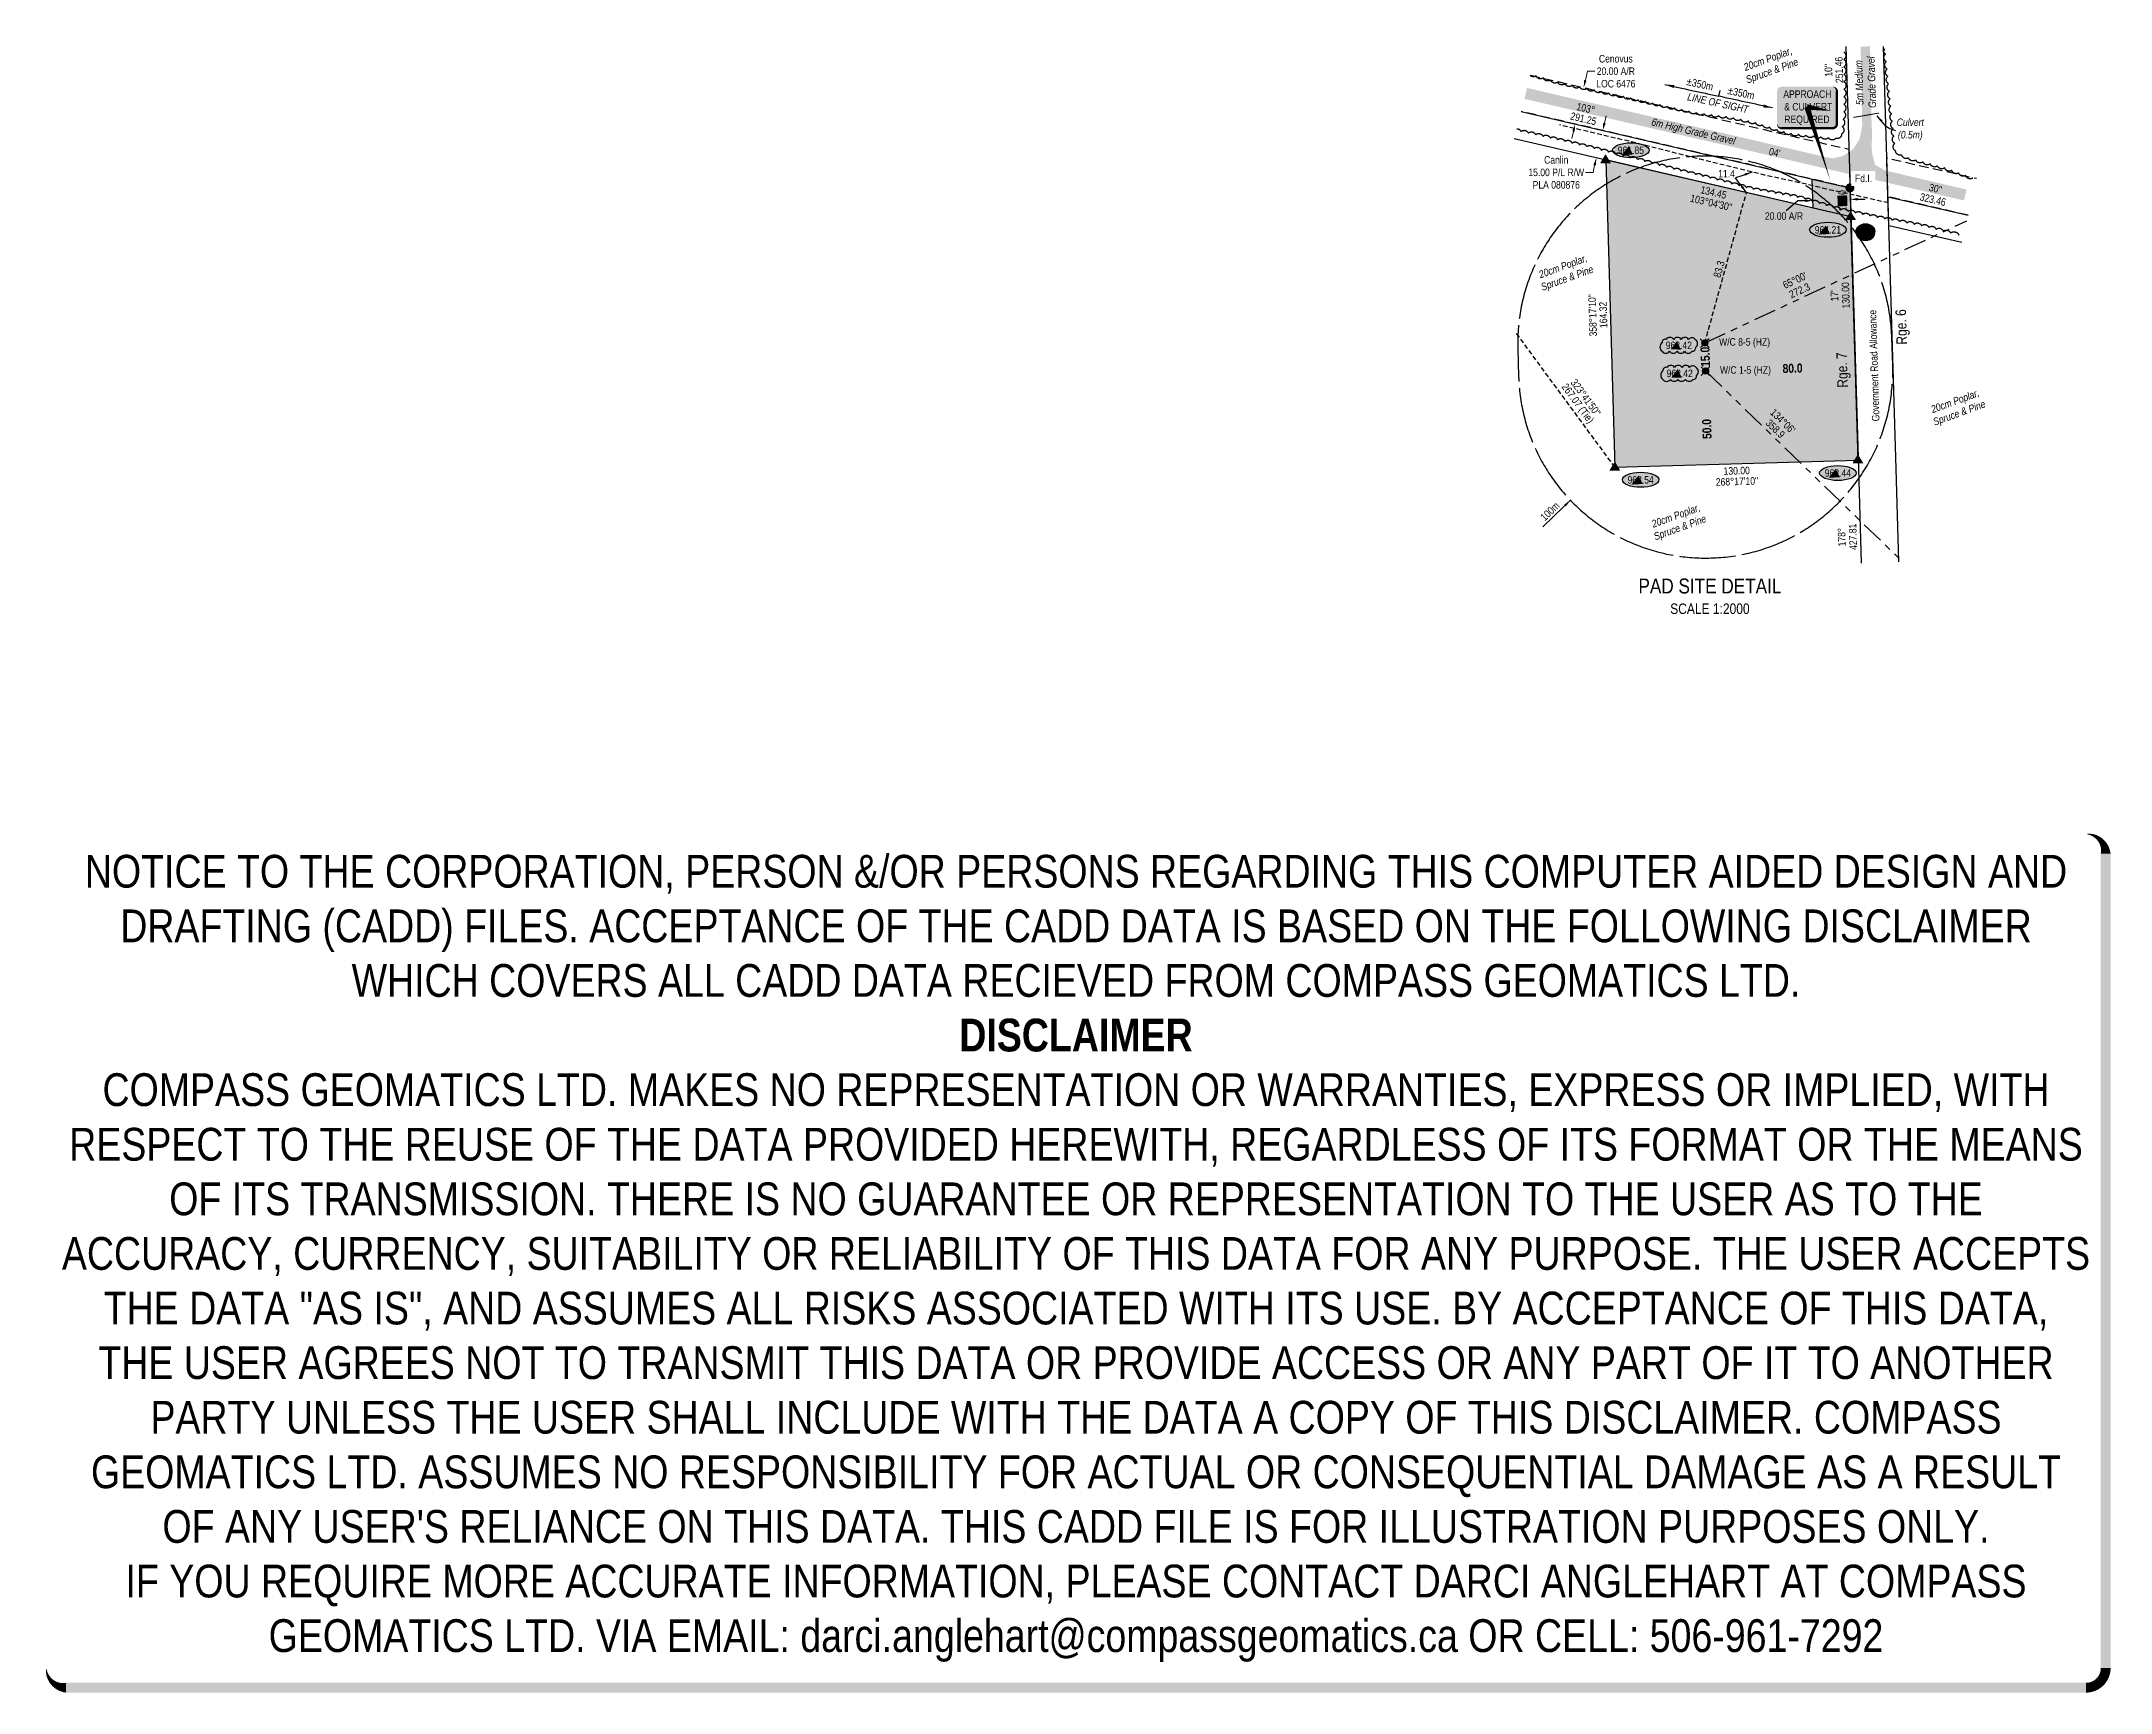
# Model space of a CAD drawing. Extents: x 639876 to 647027, y 5844013 to 5848342.
# Drawn here: x 639876 to 642639, y 5845842 to 5848048 of the extents above; entities that cross this region are included whole.
import ezdxf
from ezdxf.enums import TextEntityAlignment as Align

# ---------------------------------------------------------------- set-up
doc = ezdxf.new("R2010")
doc.units = 0
doc.header["$LTSCALE"] = 5
doc.header["$PDSIZE"] = 0.5
for name, pattern in [('0', [1, 1, 0]), ('foc-ACCESSROAD', [3.75, 2.5, -1.25]), ('foc-BUFFER', [16.75, 15, -1.75]), ('foc-DRILLPATH', [14.75, 6, -1.75, 1.75, -1.75, 1.75, -1.75]), ('foc-TIELINE', [1.875, 1.25, -0.625]), ('UG_PIPE', [1.875, 1.25, -0.625])]:
    doc.linetypes.add(name, pattern=pattern)
doc.layers.get('Defpoints').update_dxf_attribs({"color": 9})
for name, color, linetype, lineweight in [('AS-GENERAL', 48, 'Continuous', 18), ('C-RW-T', 13, 'Continuous', 9), ('F-AR-T', 190, 'Continuous', 9), ('T-TEXT', 48, 'Continuous', 18), ('T-TIE-T', 201, 'Continuous', 18)]:
    doc.layers.add(name, color=color, linetype=linetype, lineweight=lineweight)
for name, color, linetype in [('AS-PIPE-UG', 44, 'UG_PIPE'), ('AS-ROADS', 254, 'Continuous'), ('AUX-BUFFER', 7, 'foc-BUFFER'), ('C-RW', 13, 'Continuous'), ('D-TXT', 6, 'Continuous'), ('DETAIL-T', 7, 'Continuous'), ('F-AR', 190, 'foc-ACCESSROAD'), ('L-BD', 7, 'Continuous'), ('L-MON', 1, 'Continuous'), ('L-ROAD-T', 7, 'Continuous'), ('L-SEC', 7, 'Continuous'), ('L-TIE', 7, 'foc-TIELINE'), ('L-TIE-T', 7, 'Continuous'), ('P-CROSSINGS', 250, 'Continuous'), ('P-ELEVATION', 7, 'Continuous'), ('P-PDRILLPATH', 12, 'foc-DRILLPATH'), ('P-PROPOSED', 10, 'Continuous'), ('P-PROPOSED-H', 21, 'Continuous'), ('P-TXT', 4, 'Continuous'), ('T-BUSH', 110, '0'), ('T-BUSH-T', 110, 'Continuous'), ('T-TIE', 201, 'foc-TIELINE')]:
    doc.layers.add(name, color=color, linetype=linetype)
doc.layers.add('DISCLAIMER', color=7, linetype='Continuous', plot=False)
doc.styles.add('80', font='ARIALN.TTF', dxfattribs={"height": 10})
doc.styles.add('80CG', font='ARIALN.TTF', dxfattribs={"height": 10})
doc.styles.add('80L', font='ARIALN.TTF', dxfattribs={"height": 10})
doc.styles.add('80LS', font='ARIALNI.TTF', dxfattribs={"height": 10})
doc.styles.add('BOLD', font='ARIALNB.TTF')
doc.styles.add('Crossing', font='ARIALN.TTF', dxfattribs={"height": 10})
doc.dimstyles.new('CG2011', dxfattribs={"dimscale": 5, "dimtxt": 9, "dimasz": 2, "dimexe": 0.2, "dimexo": 0.0625, "dimgap": 0.5, "dimtad": 0, "dimtih": 1, "dimtoh": 1, "dimzin": 0, "dimdsep": 46, "dimtxsty": '80CG', "dimcen": 0.1, "dimse1": 1, "dimse2": 1, "dimclrd": 256, "dimclrt": 256, "dimaunit": 1, "dimadec": 4, "dimazin": 0, "dimtfac": 0.06, "dimtofl": 0, "dimtmove": 0, "dimatfit": 1, "dimfxl": 0.2, "dimtolj": 1, "dimtzin": 0, "dimlwd": -1, "dimarcsym": 0})
doc.dimstyles.new('COMPASS', dxfattribs={"dimscale": 5, "dimtxt": 10, "dimasz": 2.5, "dimexe": 0.2, "dimexo": 0.0625, "dimgap": 0.5, "dimtad": 0, "dimtih": 1, "dimtoh": 1, "dimzin": 0, "dimdsep": 46, "dimtxsty": '80', "dimcen": 0.1, "dimse1": 1, "dimse2": 1, "dimclrd": 256, "dimclrt": 256, "dimaunit": 1, "dimadec": 4, "dimazin": 0, "dimtfac": 0.06, "dimtofl": 0, "dimtmove": 0, "dimatfit": 1, "dimfxl": 0.2, "dimtolj": 1, "dimtzin": 0, "dimlwd": -1, "dimarcsym": 0})
doc.dimstyles.new('Compass 5 000', dxfattribs={"dimscale": 5, "dimtxt": 9, "dimasz": 2, "dimexe": 0.2, "dimexo": 0.0625, "dimgap": 0.5, "dimtad": 0, "dimtih": 1, "dimtoh": 1, "dimzin": 0, "dimdsep": 46, "dimtxsty": '80CG', "dimcen": 0.1, "dimse1": 1, "dimse2": 1, "dimclrd": 256, "dimclrt": 256, "dimaunit": 1, "dimadec": 4, "dimazin": 0, "dimtfac": 0.06, "dimtofl": 0, "dimtmove": 0, "dimatfit": 1, "dimfxl": 0.2, "dimtolj": 1, "dimtzin": 0, "dimlwd": -1, "dimarcsym": 0})

# ---------------------------------------------------------------- blocks, each defined once
blk = doc.blocks.new('fdia')
at = {"color": 255, "const_width": 1}
blk.add_lwpolyline([(-0.5, 0, 1), (0.5, 0, 1)], format="xyb", close=True, dxfattribs=at)
blk = doc.blocks.new('Fdiaa')
blk.add_blockref('fdia', (0, 0))
blk = doc.blocks.new('fdib')
at = {"color": 1, "const_width": 1.6}
blk.add_lwpolyline([(-0.4, 0, 1), (0.4, 0, 1)], format="xyb", close=True, dxfattribs=at)
at = {"color": 1}
blk.add_circle((0, 0), 0.8, dxfattribs=at)
blk = doc.blocks.new('Fdibb')
blk.add_blockref('fdib', (0, 0))
blk = doc.blocks.new('fdicc')
for name in ['Fdibb', 'Fdiaa']:
    blk.add_blockref(name, (0, 0))
blk = doc.blocks.new('FDI')
blk.add_blockref('fdicc', (0, 0))
blk = doc.blocks.new('TRIA')
blk.add_hatch(color=255).paths.add_polyline_path([(-0.04, 1.52), (-1.47, -0.87), (1.39, -0.87)])
blk = doc.blocks.new('TRIAA')
blk.add_blockref('TRIA', (0, 0))
blk = doc.blocks.new('TRIB')
at = {"color": 1}
blk.add_lwpolyline([(-1.12, -0.67), (-0.04, 1.13), (1.04, -0.67)], close=True, dxfattribs=at)
blk = doc.blocks.new('TRIBB')
blk.add_blockref('TRIB', (0, 0))
blk = doc.blocks.new('TRICC')
for name in ['TRIAA', 'TRIBB']:
    blk.add_blockref(name, (0, 0))
blk = doc.blocks.new('plspike')
blk.add_blockref('TRICC', (0, 0))
blk = doc.blocks.new('*D570')
at = {"layer": 'C-RW-T', "transparency": 16777216}
for p, q in [((641963.2, 5847938.8), (641965.5, 5847948.5)), ((641948, 5847873), (641938, 5847873)), ((641950.2, 5847882.8), (641948, 5847873))]:
    blk.add_line(p, q, dxfattribs=at)
for points in [[(641961.6, 5847939.2), (641964.9, 5847938.4), (641961, 5847929)], [(641948.6, 5847883.1), (641951.9, 5847882.4), (641952.5, 5847892.5)]]:
    blk.add_solid(points, dxfattribs=at)
at = {"layer": 'Defpoints', "color": 0, "transparency": 16777216}
for p in [(641933.3, 5847935.5), (641924.8, 5847898.9), (641952.5, 5847892.5)]:
    blk.add_point(p, dxfattribs=at)
at = {"layer": 'C-RW-T', "transparency": 16777216, "insert": (641898.9, 5847873), "char_height": 10, "attachment_point": 5, "style": '80CG'}
blk.add_mtext('\\A1;Canlin\\P15.00 P/L R/W\\PPLA 080876', dxfattribs=at)
blk = doc.blocks.new('*D571')
at = {"layer": 'Defpoints', "color": 0, "transparency": 16777216}
for p in [(641935.5, 5847986.3), (642090.1, 5847950.4), (642078.8, 5847901.6)]:
    blk.add_point(p, dxfattribs=at)
at = {"layer": 'F-AR-T', "transparency": 16777216}
for p, q in [((641937.8, 5847996), (641940.6, 5848008.1)), ((641940.6, 5848008.1), (641950.6, 5848008.1)), ((641922, 5847927.8), (641919.7, 5847918.1))]:
    blk.add_line(p, q, dxfattribs=at)
for points in [[(641936.2, 5847996.4), (641939.4, 5847995.6), (641935.5, 5847986.3)], [(641920.3, 5847928.2), (641923.6, 5847927.4), (641924.2, 5847937.5)]]:
    blk.add_solid(points, dxfattribs=at)
at = {"layer": 'F-AR-T', "transparency": 16777216, "insert": (641978.5, 5848008.1), "char_height": 10, "attachment_point": 5, "style": '80CG'}
blk.add_mtext('\\A1;Cenovus\\P20.00 A/R\\PLOC 6476', dxfattribs=at)
blk = doc.blocks.new('*U572')
h = blk.add_hatch(color=255)
edge = h.paths.add_edge_path()
edge.add_line((-34, -28.5), (34, -28.5))
edge.add_arc((34, -22.5), 6, 270, 360)
edge.add_line((40, -22.5), (40, 21))
edge.add_arc((34, 21), 6, 0, 90)
edge.add_line((34, 27), (-34, 27))
edge.add_arc((-34, 21), 6, 90, 180)
edge.add_line((-40, 21), (-40, -22.5))
edge.add_arc((-34, -22.5), 6, 180, 270)
at = {"color": 1, "flags": 128}
blk.add_lwpolyline([(-34, -28.5, 3, 3, 0), (34, -28.5, 3, 3, 0.414214), (40, -22.5, 3, 3, 0), (40, 21, 3, 0, 0.414214), (34, 27, 0, 0, 0), (-34, 27, 0, 0, 0.414214), (-40, 21, 0, 0, 0), (-40, -22.5, 0, 3, 0.414214)], format="xyseb", close=True, dxfattribs=at)
for points in [[(31.2, -98.6, 0, 7.5, 0), (0, 0, 0, 0, 0)], [(32.2, -5.4, 0, 7.5, 0), (0, 0, 0, 0, 0)]]:
    blk.add_lwpolyline(points, format="xyseb", dxfattribs=at)
at = {"color": 1, "style": '80'}
blk.add_attdef('ENTER_TEXT_001', (-26.8, -4.9), '', height=10, dxfattribs=at)
blk = doc.blocks.new('xing2')
h = blk.add_hatch(color=50)
h.dxf.hatch_style = 1
edge = h.paths.add_edge_path()
edge.add_ellipse((0, 0), major_axis=(-12.5, 0), ratio=0.816297, start_angle=0, end_angle=360)
h = blk.add_hatch(color=250)
h.dxf.hatch_style = 1
edge = h.paths.add_edge_path()
edge.add_ellipse((0, -2), major_axis=(-12.5, 0), ratio=0.816297, start_angle=0, end_angle=180)
edge.add_line((12.5, -2), (12.5, 0))
edge.add_ellipse((0, 0), major_axis=(-12.5, 0), ratio=0.816297, start_angle=0, end_angle=180, ccw=False)
edge.add_line((-12.5, 0), (-12.5, -2))
at = {"color": 250}
blk.add_ellipse((0, 0), major_axis=(-12.5, 0), ratio=0.816297, dxfattribs=at)
blk.add_ellipse((0, -2), major_axis=(-12.5, 0), ratio=0.816297, start_param=0, end_param=3.141593, dxfattribs=at)
at = {"color": 250, "style": 'Crossing'}
blk.add_attdef('CROSSING', text='', height=9, dxfattribs=at).set_placement((0.1, 0), align=Align.MIDDLE_CENTER)
at = {"color": 250, "style": 'Crossing', "flags": 1}
for tag, p in [('DESCRIPTION', (0.1, -25.8)), ('OWNER', (0.1, -12.5)), ('LOCATION', (0.1, -39.3)), ('DWG_REF', (0.1, -52.8))]:
    blk.add_attdef(tag, text='', height=9, dxfattribs=at).set_placement(p, align=Align.MIDDLE_CENTER)
blk = doc.blocks.new('we')
at = {"layer": 'P-ELEVATION'}
h = blk.add_hatch(color=111, dxfattribs=at)
h.dxf.hatch_style = 1
edge = h.paths.add_edge_path()
edge.add_ellipse((0, 0), major_axis=(-24.4, 0), ratio=0.410256, start_angle=0, end_angle=360)
at = {"layer": 'P-ELEVATION', "color": 7, "flags": 128}
blk.add_lwpolyline([(0, 0, 12.5, 0, 0), (-12.4, -6.4, 0, 0, 0)], format="xyseb", dxfattribs=at)
at = {"layer": 'P-ELEVATION', "color": 7}
blk.add_ellipse((0, 0), major_axis=(-24.4, 0), ratio=0.410256, dxfattribs=at)
at = {"layer": 'P-ELEVATION', "style": '80'}
blk.add_attdef('ELEVATION', text='', height=10, dxfattribs=at).set_placement((0, 0), align=Align.MIDDLE_CENTER)
blk = doc.blocks.new('WC')
at = {"layer": 'L-MON'}
h = blk.add_hatch(color=255, dxfattribs=at)
h.dxf.hatch_style = 1
edge = h.paths.add_edge_path()
edge.add_arc((0, 0), 0.9, 0, 360)
at = {"layer": 'L-MON', "color": 240, "flags": 128}
for points in [[(-0.62, 0.5), (-1.23, 1.12)], [(0.52, 0.61), (1.13, 1.21)], [(-1.18, -1.18), (-0.56, -0.57)], [(1.16, -1.18), (0.56, -0.57)]]:
    blk.add_lwpolyline(points, dxfattribs=at)
at = {"layer": 'L-MON', "color": 240}
for radius in [0.8, 0.373]:
    blk.add_circle((0, 0), radius, dxfattribs=at)
blk = doc.blocks.new('*U462')
at = {"layer": 'P-ELEVATION'}
h = blk.add_hatch(color=111, dxfattribs=at)
h.dxf.hatch_style = 1
edge = h.paths.add_edge_path()
edge.add_arc((-17.4, -4.5), 6.1, 215, 325)
edge.add_arc((-7.4, -4.5), 6.1, 215, 325)
edge.add_arc((2.6, -4.5), 6.1, 215, 325)
edge.add_arc((12.7, -4.5), 6.1, 215, 325)
edge.add_arc((18.1, -3.7), 4.32, 263.4336, 373.4336)
edge.add_arc((18.8, 2.3), 6.1, 305, 415)
edge.add_arc((17.5, 4.4), 5.69, 30.6955, 140.6955)
edge.add_arc((8.1, 4.5), 6.1, 35, 145)
edge.add_arc((-1.9, 4.5), 6.1, 35, 145)
edge.add_arc((-11.9, 4.5), 6.1, 35, 145)
edge.add_arc((-18, 3.8), 4.33, 75.4261, 185.4261)
edge.add_arc((-18.4, -2.3), 6.96, 125, 235)
at = {"color": 240, "flags": 128}
blk.add_lwpolyline([(-22.4, -8, 0.520567), (-12.3, -8, 0.520567), (-2.4, -8, 0.520567), (7.6, -8, 0.520567), (17.6, -8, 0.520567), (22.4, -2.7, 0.520567), (22.4, 7.3, 0.520567), (13.1, 8, 0.520567), (3.1, 8, 0.520567), (-6.9, 8, 0.520567), (-16.9, 8, 0.520567), (-22.4, 3.4, 0.520567)], format="xyb", close=True, dxfattribs=at)
at = {"layer": 'P-ELEVATION', "color": 240, "flags": 128}
blk.add_lwpolyline([(0, 0, 12.5, 0, 0), (-11.1, -5.5, 0, 0, 0)], format="xyseb", dxfattribs=at)
at = {"layer": 'P-ELEVATION', "color": 240, "style": '80'}
blk.add_attdef('ELEVATION', text='', height=10, dxfattribs=at).set_placement((0, 0), align=Align.MIDDLE_CENTER)
blk = doc.blocks.new('Disclaimer_Legal')
at = {"layer": 'DISCLAIMER', "color": 254, "flags": 128}
blk.add_lwpolyline([(-3612.9, -1104.6, 37.5, 37.5, 0), (4096.1, -1104.6, 37.5, 37.5, 0.414214), (4171.1, -1029.6, 37.5, 37.5, 0), (4171.1, 2078.7, 37.5, 0, 0.414214), (4096.1, 2153.7, 0, 0, 0), (-3612.9, 2153.7, 0, 0, 0.414214), (-3687.9, 2078.7, 0, 0, 0), (-3687.9, -1029.6, 0, 37.5, 0.414214)], format="xyseb", close=True, dxfattribs=at)
at = {"layer": 'DISCLAIMER', "color": 254, "insert": (241.6, 533.9), "char_height": 125, "width": 7717.568, "attachment_point": 5, "style": '80'}
blk.add_mtext('NOTICE TO THE CORPORATION, PERSON &/OR PERSONS REGARDING THIS COMPUTER AIDED DESIGN AND DRAFTING (CADD) FILES. ACCEPTANCE OF THE CADD DATA IS BASED ON THE FOLLOWING DISCLAIMER WHICH COVERS ALL CADD DATA RECIEVED FROM COMPASS GEOMATICS LTD.\\P{\\fArial Narrow|b1|i0|c0|p34;DISCLAIMER}\\PCOMPASS GEOMATICS LTD. MAKES NO REPRESENTATION OR WARRANTIES, EXPRESS OR IMPLIED, WITH RESPECT TO THE REUSE OF THE DATA PROVIDED HEREWITH, REGARDLESS OF ITS FORMAT OR THE MEANS OF ITS TRANSMISSION. THERE IS NO GUARANTEE OR REPRESENTATION TO THE USER AS TO THE ACCURACY, CURRENCY, SUITABILITY OR RELIABILITY OF THIS DATA FOR ANY PURPOSE. THE USER ACCEPTS THE DATA "AS IS", AND ASSUMES ALL RISKS ASSOCIATED WITH ITS USE. BY ACCEPTANCE OF THIS DATA, THE USER AGREES NOT TO TRANSMIT THIS DATA OR PROVIDE ACCESS OR ANY PART OF IT TO ANOTHER PARTY UNLESS THE USER SHALL INCLUDE WITH THE DATA A COPY OF THIS DISCLAIMER. COMPASS GEOMATICS LTD. ASSUMES NO RESPONSIBILITY FOR ACTUAL OR CONSEQUENTIAL DAMAGE AS A RESULT OF ANY USER\'S RELIANCE ON THIS DATA. THIS CADD FILE IS FOR ILLUSTRATION PURPOSES ONLY.\\PIF YOU REQUIRE MORE ACCURATE INFORMATION, PLEASE CONTACT DARCI ANGLEHART AT COMPASS GEOMATICS LTD. VIA EMAIL: darci.anglehart@compassgeomatics.ca OR CELL: 506-961-7292', dxfattribs=at)

msp = doc.modelspace()

# ---------------------------------------------------------------- hatches: boundary and pattern name
at = {"layer": 'AS-ROADS'}
h = msp.add_hatch(color=256, dxfattribs=at)
h.dxf.hatch_style = 1
h.paths.add_polyline_path([(642242.773, 5847896.097), (642268.04, 5847891.862), (642281.875, 5847894.832), (642295.558, 5847904.189), (642304.203, 5847917.937), (642307.778, 5847936.442), (642308.32, 5847955.972), (642319.477, 5847955.308), (642320.678, 5847924.382), (642320.22, 5847905.842), (642321.01, 5847897.312), (642324.763, 5847883.089), (642338.573, 5847875.252), (642360.56, 5847870.589), (642354.8, 5847857.962), (642307.675, 5847868.364), (642239.325, 5847884.112)])
at = {"layer": 'P-PROPOSED-H'}
h = msp.add_hatch(color=256, dxfattribs=at)
h.dxf.hatch_style = 1
h.paths.add_polyline_path([(642292.31, 5847813.562), (641964.998, 5847889.589), (641977.255, 5847479.097), (642302.055, 5847488.834)])
h = msp.add_hatch(color=256, dxfattribs=at)
h.dxf.hatch_style = 1
h.paths.add_polyline_path([(642241.971, 5847825.285), (642240.812, 5847864.041), (642291.169, 5847852.345), (642292.329, 5847813.589)])

# ---------------------------------------------------------------- linework, layer by layer
msp.add_line((642115.963, 5847974.719), (642117.635, 5847982.421))
at = {"layer": 'AS-GENERAL', "const_width": 1.25, "flags": 128}
msp.add_lwpolyline([(642295.725, 5847946.479), (642330.133, 5847952.232)], dxfattribs=at)
at = {"layer": 'AS-PIPE-UG', "flags": 128}
msp.add_lwpolyline([(642342.675, 5847832.224), (642292.505, 5847843.637), (642268.053, 5847848.762), (642242.13, 5847855.094), (642176.855, 5847869.472), (642090.698, 5847890.572), (641999.2, 5847913.817), (641903.598, 5847936.364)], dxfattribs=at)
at = {"layer": 'AS-ROADS', "flags": 128}
for points, const_width in [([(642308.145, 5847874.489), (642313.913, 5847930.127), (642312.565, 5848016.094), (642311.539, 5848041.147)], 12.5), ([(641858.184, 5847978.497), (641908.99, 5847966.667), (641987.905, 5847948.542), (642079.828, 5847927.274), (642153.858, 5847910.392), (642219.808, 5847894.879), (642308.785, 5847874.227), (642374.663, 5847859.297), (642445.2, 5847842.777)], 15)]:
    msp.add_lwpolyline(points, dxfattribs=dict(at, const_width=const_width))
at = {"layer": 'C-RW'}
for points in [[(641852.051, 5847954.315), (642291.171, 5847852.297), (642292.31, 5847813.562), (641842.835, 5847917.976)], [(642440.62, 5847779.147), (642342.989, 5847801.823), (642341.829, 5847840.579), (642448.907, 5847815.709)]]:
    msp.add_lwpolyline(points, dxfattribs=at)
at = {"layer": 'F-AR', "flags": 128}
for points in [[(641864.346, 5848002.794), (642289.623, 5847904.02), (642291.169, 5847852.345), (641852.056, 5847954.333)], [(642448.907, 5847815.709), (642341.829, 5847840.579), (642340.282, 5847892.254), (642460.101, 5847865.094)]]:
    msp.add_lwpolyline(points, dxfattribs=at)
at = {"layer": 'L-SEC'}
for p, q in [((642285.522, 5848041.061), (642302.398, 5847477.091)), ((642352.711, 5847476.922), (642335.825, 5848041.227)), ((642302.398, 5847477.091), (642306.17, 5847351.043)), ((642356.424, 5847352.843), (642352.711, 5847476.922))]:
    msp.add_line(p, q, dxfattribs=at)
at = {"layer": 'L-TIE'}
msp.add_line((641977.255, 5847479.097), (641845.28, 5847658.762), dxfattribs=at)
at = {"layer": 'P-PDRILLPATH', "flags": 128}
for points in [[(642097.337, 5847645.22), (642447.243, 5847808.365)], [(642098.458, 5847607.748), (642361.282, 5847353.017)]]:
    msp.add_lwpolyline(points, dxfattribs=at)
at = {"layer": 'P-PROPOSED'}
for points in [[(642292.31, 5847813.562), (641964.998, 5847889.589), (641977.255, 5847479.097), (642302.055, 5847488.834)], [(642241.971, 5847825.285), (642240.812, 5847864.041), (642291.169, 5847852.345), (642292.329, 5847813.589)]]:
    msp.add_lwpolyline(points, close=True, dxfattribs=at)
at = {"layer": 'P-TXT'}
for p, q in [((642221.678, 5847834.817), (642206.17, 5847821.613)), ((642231.671, 5847835.111), (642221.678, 5847834.817)), ((642301.617, 5847837.169), (642311.61, 5847837.463))]:
    msp.add_line(p, q, dxfattribs=at)
for points in [[(642231.622, 5847836.776), (642231.72, 5847833.445), (642241.663, 5847835.405)], [(642301.568, 5847838.835), (642301.666, 5847835.504), (642291.624, 5847836.875)]]:
    msp.add_solid(points, dxfattribs=at)
at = {"layer": 'T-BUSH', "flags": 128}
for points in [[(642455.281, 5847865.478, -0.52056705), (642445.894, 5847868.915, -0.52056705), (642436.506, 5847872.351, -0.52056705), (642427.118, 5847875.788, -0.52056705), (642417.705, 5847879.144, -0.52056705), (642408.06, 5847881.776, -0.52056705), (642398.416, 5847884.409, -0.52056705), (642388.772, 5847887.041, -0.52056705), (642379.128, 5847889.674, -0.52056705), (642369.484, 5847892.306, -0.52056705), (642360.513, 5847896.468, -0.52056705), (642352.064, 5847901.81, -0.52056705), (642350.939, 5847911.706, -0.52056705), (642349.887, 5847921.648, -0.52056705), (642348.835, 5847931.59, -0.52056705), (642347.783, 5847941.531, -0.52056705), (642346.734, 5847951.473, -0.52056705), (642345.754, 5847961.422, -0.52056705), (642344.774, 5847971.371, -0.52056705), (642343.794, 5847981.32, -0.52056705), (642342.814, 5847991.268, -0.52056705), (642341.834, 5848001.217, -0.52056705), (642340.8, 5848011.161, -0.52056705), (642339.739, 5848021.101, -0.52056705), (642338.677, 5848031.042, -0.52056705), (642337.935, 5848037.99, -0.52056705)], [(642282.989, 5848033.962, -0.52056705), (642283.063, 5848023.965, -0.52056705), (642283.137, 5848013.969, -0.52056705), (642283.211, 5848003.972, -0.52056705), (642283.285, 5847993.975, -0.52056705), (642283.277, 5847983.978, -0.52056705), (642283.217, 5847973.981, -0.52056705), (642283.157, 5847963.984, -0.52056705), (642283.097, 5847953.988, -0.52056705), (642282.039, 5847944.047, -0.52056705), (642280.979, 5847934.106, -0.52056705), (642279.919, 5847924.165, -0.52056705), (642272.436, 5847918.398, -0.52056705), (642262.497, 5847919.471, -0.52056705), (642252.557, 5847920.544, -0.52056705), (642242.618, 5847921.616, -0.52056705), (642232.679, 5847922.689, -0.52056705), (642222.739, 5847923.762, -0.52056705), (642212.8, 5847924.835, -0.52056705), (642203.16, 5847927.315, -0.52056705), (642193.645, 5847930.382, -0.52056705), (642184.13, 5847933.448, -0.52056705), (642174.615, 5847936.515, -0.52056705), (642165.095, 5847939.563, -0.52056705), (642155.328, 5847941.695, -0.52056705), (642145.561, 5847943.826, -0.52056705), (642135.794, 5847945.957, -0.52056705), (642125.924, 5847947.506, -0.52056705), (642116.016, 5847948.834, -0.52056705), (642106.107, 5847950.163, -0.52056705), (642096.199, 5847951.491, -0.52056705), (642086.29, 5847952.819, -0.52056705), (642076.51, 5847954.88, -0.52056705), (642066.741, 5847957.002, -0.52056705), (642056.972, 5847959.123, -0.52056705), (642047.203, 5847961.245, -0.52056705), (642037.444, 5847963.414, -0.52056705), (642027.698, 5847965.641, -0.52056705), (642017.952, 5847967.868, -0.52056705), (642008.207, 5847970.096, -0.52056705), (641998.461, 5847972.323, -0.52056705), (641988.715, 5847974.55, -0.52056705), (641978.969, 5847976.777, -0.52056705), (641969.223, 5847979.004, -0.52056705), (641959.447, 5847981.093, -0.52056705), (641949.667, 5847983.166, -0.52056705), (641939.887, 5847985.238, -0.52056705), (641930.108, 5847987.31, -0.52056705), (641920.328, 5847989.383, -0.52056705), (641910.548, 5847991.455, -0.52056705), (641900.806, 5847993.679, -0.52056705), (641891.211, 5847996.485, -0.52056705), (641881.616, 5847999.291, -0.52056705), (641872.02, 5848002.097, -0.36211885), (641864.208, 5848002.248, -0.36211885)], [(641846.229, 5847931.358, -0.30226079), (641851.848, 5847927.6, -0.52056705), (641861.612, 5847925.452, -0.52056705), (641871.376, 5847923.305, -0.52056705), (641881.139, 5847921.157, -0.52056705), (641890.882, 5847918.917, -0.52056705), (641900.617, 5847916.643, -0.52056705), (641910.352, 5847914.368, -0.52056705), (641920.087, 5847912.094, -0.52056705), (641929.821, 5847909.82, -0.52056705), (641939.551, 5847907.525, -0.52056705), (641949.239, 5847905.059, -0.52056705), (641958.927, 5847902.592, -0.52056705), (641968.615, 5847900.125, -0.52056705), (641978.303, 5847897.658, -0.52056705), (641987.991, 5847895.192, -0.52056705), (641997.679, 5847892.725, -0.52056705), (642007.367, 5847890.258, -0.52056705), (642017.025, 5847887.678, -0.52056705), (642026.681, 5847885.089, -0.52056705), (642036.337, 5847882.499, -0.52056705), (642045.993, 5847879.91, -0.52056705), (642055.649, 5847877.321, -0.52056705), (642065.333, 5847874.843, -0.52056705), (642075.043, 5847872.464, -0.52056705), (642084.753, 5847870.085, -0.52056705), (642094.463, 5847867.706, -0.52056705), (642104.172, 5847865.326, -0.52056705), (642113.852, 5847862.83, -0.52056705), (642123.527, 5847860.313, -0.52056705), (642133.202, 5847857.795, -0.52056705), (642142.877, 5847855.278, -0.52056705), (642152.552, 5847852.761, -0.52056705), (642162.24, 5847850.301, -0.52056705), (642172.084, 5847848.561, -0.52056705), (642181.929, 5847846.822, -0.52056705), (642191.773, 5847845.082, -0.52056705), (642201.618, 5847843.343, -0.52056705), (642211.462, 5847841.603, -0.52056705), (642221.307, 5847839.864, -0.52056705), (642230.974, 5847837.374, -0.52056705), (642240.557, 5847834.525, -0.52056705), (642250.139, 5847831.676, -0.52056705), (642259.722, 5847828.827, -0.52056705), (642269.304, 5847825.978, -0.52056705), (642278.887, 5847823.129, -0.52056705), (642288.653, 5847821.011, -0.52056705), (642298.443, 5847818.986, -0.52056705), (642308.232, 5847816.96, -0.52056705), (642318.022, 5847814.934, -0.52056705), (642327.811, 5847812.908, -0.52056705), (642337.622, 5847810.991, -0.52056705), (642347.453, 5847809.176, -0.52056705), (642357.284, 5847807.361, -0.52056705), (642367.115, 5847805.546, -0.52056705), (642376.946, 5847803.731, -0.52056705), (642386.777, 5847801.916, -0.52056705), (642396.494, 5847799.589, -0.52056705), (642406.164, 5847797.054, -0.52056705), (642415.834, 5847794.519, -0.52056705), (642425.504, 5847791.983, -0.52056705), (642436.842, 5847789.011)]]:
    msp.add_lwpolyline(points, format="xyb", dxfattribs=at)
at = {"layer": 'T-TIE'}
msp.add_line((642097.337, 5847645.22), (642152.914, 5847845.944), dxfattribs=at)

# ---------------------------------------------------------------- block references
ref = msp.add_blockref('*U572', (642233.837, 5847960.461), dxfattribs=dict(xscale=0.999177756020948, yscale=0.999177756020948, zscale=0.999177756020948))
ref.add_attrib('ENTER_TEXT_001', 'APPROACH', (642202.202, 5847972.595), dxfattribs={"color": 1, "height": 9.9918, "style": '80'})
ref.add_attrib('ENTER_TEXT_002', ' & CULVERT', (642200.239, 5847955.765), dxfattribs={"color": 1, "height": 9.9918, "style": '80'})
ref.add_attrib('ENTER_TEXT_003', 'REQUIRED', (642203.511, 5847938.935), dxfattribs={"color": 1, "height": 9.9918, "style": '80'})
at = {"xscale": 0.9997031, "yscale": 0.9997031, "zscale": 0.9997031}
for p in [(642062.65, 5847642.002), (642063.771, 5847604.53)]:
    msp.add_blockref('*U462', p, dxfattribs=at).add_auto_attribs({'ELEVATION': '962.42'})
at = {"xscale": 4.998515499999993, "yscale": 4.998515499999993, "zscale": 4.998515499999993}
msp.add_blockref('WC', (642098.458, 5847607.748), dxfattribs=at)
at = {"layer": 'DISCLAIMER', "xscale": 0.35, "yscale": 0.35, "zscale": 0.35}
msp.add_blockref('Disclaimer_Legal', (641172.891, 5846235.513), dxfattribs=at)
at = {"layer": 'L-BD', "xscale": 0.9996514499999973, "yscale": 0.9996514499999973, "zscale": 0.9996514499999973}
for p, values in [((641998.535, 5847902.542), {'ELEVATION': '961.85'}), ((642261.743, 5847796.325), {'ELEVATION': '964.21'}), ((642011.58, 5847462.37), {'ELEVATION': '963.54'}), ((642275.071, 5847471.422), {'ELEVATION': '962.44'})]:
    msp.add_blockref('we', p, dxfattribs=at).add_auto_attribs(values)
at = {"layer": 'L-MON', "xscale": 4.998515499999989, "yscale": 4.998515499999989, "zscale": 4.998515499999989}
for name, p in [('plspike', (641964.998, 5847889.589)), ('FDI', (642291.125, 5847852.282)), ('plspike', (642292.31, 5847813.562)), ('plspike', (641977.255, 5847479.097)), ('plspike', (642302.055, 5847488.834))]:
    msp.add_blockref(name, p, dxfattribs=at)
at = {"layer": 'L-MON', "color": 5, "xscale": 4.998515499999996, "yscale": 4.998515499999996, "zscale": 4.998515499999996}
msp.add_blockref('WC', (642097.337, 5847645.22), dxfattribs=at)
at = {"layer": 'P-CROSSINGS', "color": 5, "xscale": 0.9997031, "yscale": 0.9997031, "zscale": 0.9997031}
msp.add_blockref('xing2', (642311.944, 5847794.171), dxfattribs=at).add_auto_attribs({'CROSSING': 'X1'})

# ---------------------------------------------------------------- texts
at = {"rotation": 347.751208, "style": '80'}
for s, insert, char_height, width, attachment_point in [('%%P350m', (642108.419, 5847987.093), 9.997, 42.09871, 6), ('%%P350m', (642127.958, 5847982.851), 9.997, 42.09871, 4), ('\\pi6.37398;{\\fArial Narrow|b0|i1|c0|p34;LINE OF SIGH\\T1.55;T}', (642069.289, 5847980.687), 9.99703, 99.31843, 1)]:
    msp.add_mtext(s, dxfattribs=dict(at, insert=insert, char_height=char_height, width=width, attachment_point=attachment_point))
at = {"layer": 'D-TXT', "color": 3, "char_height": 13.9958, "attachment_point": 1, "rotation": 91.799227, "style": '80L'}
for s, width, insert in [('Rge. 6', 63.86109, (642353.405, 5847642.701)), ('Rge. 7', 73.75526, (642274.45, 5847585.201))]:
    msp.add_mtext_dynamic_manual_height_columns(s, width=width, gutter_width=47.5, heights=[0], dxfattribs=dict(at, insert=insert))
at = {"layer": 'DETAIL-T', "color": 3, "insert": (642104.153, 5847306.762), "char_height": 20, "width": 217.10814, "attachment_point": 5, "style": '80CG'}
msp.add_mtext('PAD SITE DETAIL\\P{\\H0.7x;SCALE 1:2000}', dxfattribs=at)
at = {"layer": 'L-BD', "color": 2, "style": '80L'}
for s, rotation, p in [("10''", 91.7099, (642262.472, 5848009.41)), ('251.46', 91.7099, (642276.711, 5848009.835)), ("17'", 91.7189, (642270.474, 5847708.297)), ('130.00', 91.7189, (642285.463, 5847708.747)), ('427.81', 91.7136, (642295.117, 5847386.259)), ('178°', 91.7136, (642280.128, 5847385.81))]:
    msp.add_text(s, height=9.997, rotation=rotation, dxfattribs=at).set_placement(p, align=Align.MIDDLE)
at = {"layer": 'L-BD', "color": 5, "style": '80L'}
for s, height, rotation, p in [('103°', 9.997, 346.9198, (641938.365, 5847958.618)), ('291.25', 9.997, 346.9198, (641935.141, 5847944.742)), ("04'", 9.997, 346.9198, (642190.646, 5847899.752)), ('134.45', 9.997, 346.923368, (642109.081, 5847846.372)), ('323.46', 9.997, 346.9428, (642402.005, 5847836.829)), ("30''", 9.997, 346.9428, (642405.392, 5847851.437)), ("103°04'30''", 9.99703, 346.923368, (642105.858, 5847832.495)), ("65°00'", 9.997, 24.9976, (642217.514, 5847728.829)), ("358°17'10''", 9.99703, 91.7104, (641947.438, 5847682.175)), ('272.3', 9.997, 24.9976, (642223.851, 5847715.238)), ('164.32', 9.997, 91.7104, (641961.677, 5847682.6)), ('358.9', 9.997, 315.8959, (642191.608, 5847530.692)), ("134°06'", 9.997, 315.8959, (642201.522, 5847540.922)), ("268°17'10''", 9.99703, 1.717225, (642140.367, 5847460.233)), ('130.00', 9.997, 1.717225, (642139.94, 5847474.473))]:
    msp.add_text(s, height=height, rotation=rotation, dxfattribs=at).set_placement(p, align=Align.MIDDLE)
at = {"layer": 'L-BD', "color": 3, "style": 'BOLD'}
for s, rotation, p in [('15.0', 91.718889, (642097.908, 5847626.638)), ('80.0', 1.717212, (642214.564, 5847611.384)), ('50.0', 91.718889, (642100.062, 5847530.226))]:
    msp.add_text(s, height=11.9958, rotation=rotation, dxfattribs=at).set_placement(p, align=Align.MIDDLE_CENTER)
at = {"layer": 'L-BD', "color": 2, "insert": (642276.141, 5847834.863), "char_height": 9.997, "width": 11.08042, "attachment_point": 2, "rotation": 91.753, "style": '80L', "bg_fill": 1, "box_fill_scale": 1.15, "bg_fill_color": 21, "bg_fill_transparency": 0}
msp.add_mtext('15.50', dxfattribs=at)
at = {"layer": 'L-ROAD-T', "style": '80L'}
msp.add_text('Government Road Allowance', height=9.99703, rotation=91.714013, dxfattribs=at).set_placement((642323.445, 5847614.953), align=Align.MIDDLE_CENTER)
at = {"layer": 'L-TIE-T', "style": '80L'}
for s, p in [("323°41'50''", (641938.301, 5847572.233)), ('267.07 (Tie)', (641926.82, 5847563.8))]:
    msp.add_text(s, height=9.99703, rotation=306.299643, dxfattribs=at).set_placement(p, align=Align.MIDDLE)
at = {"layer": 'P-TXT', "insert": (642203.04, 5847814.662), "char_height": 9.99703, "attachment_point": 5, "style": '80CG'}
msp.add_mtext('\\A1;20.00 A/R', dxfattribs=at)
at = {"layer": 'P-TXT', "char_height": 9.99703, "width": 67.46741, "attachment_point": 5, "style": '80CG'}
for s, insert in [('\\A1;W/C 8-5 (HZ)', (642150.474, 5847645.058)), ('\\A1;W/C 1-5 (HZ)', (642151.595, 5847607.586))]:
    msp.add_mtext(s, dxfattribs=dict(at, insert=insert))
at = {"layer": 'T-BUSH-T', "char_height": 9.99703, "attachment_point": 1, "rotation": 20, "style": '80L'}
for insert in [(642144.795, 5848016.562), (641871.096, 5847739.574), (642394.817, 5847559.497), (642021.833, 5847406.438)]:
    msp.add_mtext_dynamic_manual_height_columns('\\pi3.70231;{\\fArial Narrow|b0|i1|c0|p34;20cm Poplar, \\P\\pi0.46657;Spruce & Pine}', width=73.04679, gutter_width=50, heights=[0], dxfattribs=dict(at, insert=insert))
at = {"layer": 'T-TEXT', "style": '80LS'}
msp.add_text('6m High Grade Gravel', height=9.99651, rotation=346.920744, dxfattribs=at).set_placement((642082.2, 5847927.867), align=Align.MIDDLE_CENTER)
at = {"layer": 'T-TEXT', "insert": (642298.416, 5847992.877), "char_height": 9.99703, "width": 69.33589, "attachment_point": 2, "rotation": 91.714013, "style": '80LS'}
msp.add_mtext('5m Medium \\PGrade Gravel', dxfattribs=at)
at = {"layer": 'T-TEXT', "insert": (642371.818, 5847944.967), "char_height": 9.997, "width": 36.81485, "attachment_point": 2, "style": '80LS'}
msp.add_mtext('Culvert\\P(0.5m)', dxfattribs=at)
at = {"layer": 'T-TIE-T', "style": '80L'}
msp.add_text('11.4', height=9.9965, dxfattribs=at).set_placement((642126.363, 5847871.393), align=Align.MIDDLE)
msp.add_text('83.3', height=9.9965, rotation=74.523549, dxfattribs=at).set_placement((642116.266, 5847743.763), align=Align.MIDDLE)

# ---------------------------------------------------------------- dimensions: what is measured, and where the dimension line sits
at = {"layer": 'C-RW-T', "color": 5}
dim = msp.add_linear_dim(base=(641952.494, 5847892.502), p1=(641933.28, 5847935.467), p2=(641924.794, 5847898.936), angle=256.922038, text='Canlin\\P15.00 P/L R/W\\PPLA 080876', dimstyle='Compass 5 000', dxfattribs=at)
dim.commit()
dim.dimension.update_dxf_attribs({"geometry": '*D570', "text_midpoint": (641898.882, 5847873.021), "dimtype": 161})
at = {"layer": 'F-AR-T', "color": 5}
dim = msp.add_linear_dim(base=(641935.538, 5847986.259), p1=(642078.784, 5847901.639), p2=(642090.1, 5847950.361), angle=76.924438, text='Cenovus\\P20.00 A/R\\PLOC 6476', dimstyle='Compass 5 000', dxfattribs=at)
dim.commit()
dim.dimension.update_dxf_attribs({"geometry": '*D571', "text_midpoint": (641978.53, 5848008.053), "dimtype": 161})

# ---------------------------------------------------------------- leaders
at = {"path_type": 1}
for points in [[(642044.056, 5847990.33), (642115.963, 5847974.719)], [(642187.87, 5847959.108), (642115.963, 5847974.719)]]:
    msp.add_leader(points, dimstyle='COMPASS', override={"dimgap": 0.5, "dimtad": 0}, dxfattribs=at)
at = {"layer": 'AUX-BUFFER', "path_type": 1}
msp.add_leader([(641917.879, 5847434.965), (641880.922, 5847399.603)], dimstyle='CG2011', override={"dimasz": 2, "dimgap": 0.5, "dimtad": 0}, dxfattribs=at)
at = {"layer": 'T-TEXT', "path_type": 1}
msp.add_leader([(642326.939, 5847948.348), (642342.274, 5847932.796), (642352.197, 5847929.19)], dimstyle='Compass 5 000', override={"dimgap": 0.5, "dimtad": 0}, dxfattribs=at)
at = {"layer": 'T-TIE-T', "path_type": 1}
for points in [[(642160.535, 5847873.469), (642138.371, 5847865.578)], [(642152.914, 5847845.944), (642138.371, 5847865.578)]]:
    msp.add_leader(points, dimstyle='Compass 5 000', override={"dimgap": 0.5, "dimtad": 0}, dxfattribs=at)

# ---------------------------------------------------------------- next in the draw order: texts
at = {"layer": 'AUX-BUFFER', "insert": (641876.716, 5847413.958), "char_height": 9.9918, "attachment_point": 1, "rotation": 43.736029, "style": '80L', "bg_fill": 3, "box_fill_scale": 1.15, "bg_fill_color": 256, "bg_fill_true_color": 256, "bg_fill_transparency": 0}
msp.add_mtext_dynamic_manual_height_columns('100m', width=28.00478, gutter_width=224.882, heights=[0], dxfattribs=at)

# ---------------------------------------------------------------- next in the draw order: linework, layer by layer
at = {"layer": 'AUX-BUFFER', "color": 251, "linetype": 'foc-BUFFER', "flags": 128}
msp.add_lwpolyline([(642347.163, 5847652.309, 1), (641847.535, 5847637.358), (641848.644, 5847600.272, 1), (642348.272, 5847615.223)], format="xyb", close=True, dxfattribs=at)

# ---------------------------------------------------------------- next in the draw order: texts
at = {"layer": 'L-MON', "insert": (642297.896, 5847869.985), "char_height": 10, "attachment_point": 1, "style": '80L', "bg_fill": 2}
msp.add_mtext_dynamic_manual_height_columns('Fd.I.', width=22.04407, gutter_width=50, heights=[0], dxfattribs=at)

doc.saveas('drawing.dxf')
